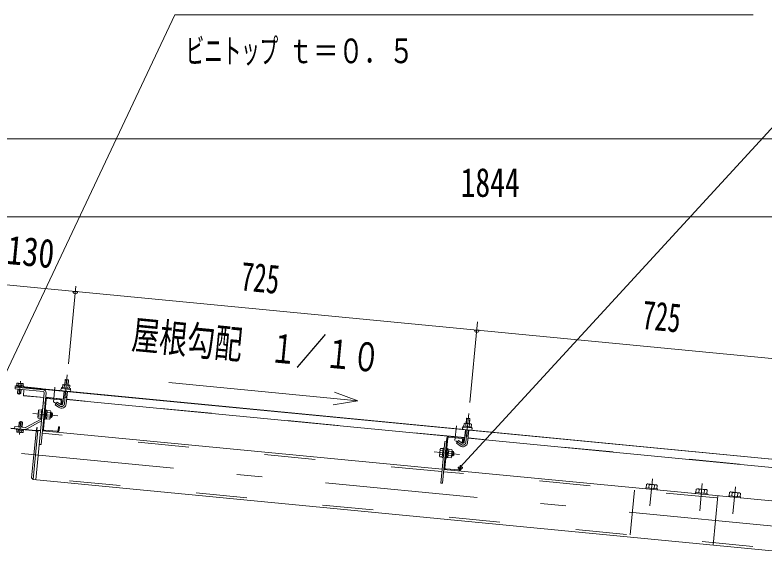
# Model space of a CAD drawing. Units: millimetres, scale not verified. Extents: x -31547 to 31550, y -14700 to 14700.
# Drawn here: x 14490 to 19209, y 8027 to 11466 of the extents above; entities that cross this region are included whole.
import ezdxf
from ezdxf.enums import TextEntityAlignment as Align

# ---------------------------------------------------------------- set-up
doc = ezdxf.new("R2010")
doc.units = ezdxf.units.MM
doc.header["$LTSCALE"] = 80
doc.linetypes.add('USER2', pattern=[10, 4, -6])
doc.linetypes.add('USER3', pattern=[24, 12, -5, 2, -5])
for name, color, linetype, lineweight in [('0-6_2-02BOLD', 7, 'Continuous', 18), ('0-7_2-12HIDDEN', 3, 'USER2', 18), ('0-8_2-22CENTER', 3, 'USER3', 18), ('0-9_2-42THIN', 4, 'Continuous', 18), ('0-A_2-52DIM', 3, 'Continuous', 18)]:
    doc.layers.add(name, color=color, linetype=linetype, lineweight=lineweight)
doc.styles.add('ＭＳ ゴシック', font='')
doc.styles.get('ＭＳ ゴシック').set_extended_font_data('MS Gothic')

msp = doc.modelspace()

# ---------------------------------------------------------------- linework, layer by layer
at = {"layer": '0-6_2-02BOLD'}
for p, q in [((14826.62, 9165.51), (14805.72, 9167.53)), ((19983.02, 8598.56), (14489.97, 9127.48)), ((14509.82, 9125.56), (14509.34, 9120.5)), ((14510.92, 9132.83), (14512.09, 9145.01)), ((14530.25, 9118.49), (14530.73, 9123.55)), ((14531.04, 9130.92), (14532.21, 9143.09)), ((14547.66, 9116.81), (14548.16, 9121.87)), ((14547.98, 9120.14), (19982.85, 8596.82)), ((14800.02, 9117.31), (14801.73, 9135.15)), ((14824.36, 9132.98), (14822.64, 9115.13)), ((14526.79, 9082.1), (14529.19, 9107.34)), ((14674.13, 9086.36), (14621.32, 8537.81)), ((14674.12, 9086.35), (14658.65, 8925.66)), ((14791.42, 9019.12), (14798.83, 9095.98)), ((14819.73, 9093.97), (14812.33, 9017.1)), ((14667.98, 9022.43), (14679.12, 9021.36)), ((14686.98, 9044.52), (14669, 8857.77)), ((14793.97, 9045.47), (14682.48, 9056.2)), ((14775.31, 9041.63), (14693.09, 9049.55)), ((14780.35, 9035.52), (14778.07, 9011.83)), ((14816.11, 9056.39), (14795.21, 9058.41)), ((17319.78, 8802.25), (14814.87, 9043.45)), ((14640.07, 8966.4), (14656.8, 8964.79)), ((14742.54, 9011.27), (14764.76, 8995.42)), ((14655.36, 8920.71), (14557.25, 8868.13)), ((14654.29, 8938.64), (14637.56, 8940.25)), ((14682.75, 8942.07), (14690.39, 8948.36)), ((14691.06, 8955.33), (14683.42, 8949.04)), ((14709.35, 8933.34), (14689.13, 8935.29)), ((14691.65, 8961.43), (14711.86, 8959.49)), ((14718.66, 8931.58), (14721.33, 8959.44)), ((14562.54, 8858.25), (14657.05, 8908.91)), ((17325.83, 8874.1), (17327.55, 8891.95)), ((17350.18, 8889.77), (17348.45, 8871.92)), ((14621.91, 8847.2), (14464.44, 8862.35)), ((14464.61, 8864.1), (14622.09, 8848.93)), ((14512.03, 8852.13), (14510.87, 8839.96)), ((14530.99, 8838.04), (14532.15, 8850.22)), ((14662.35, 8847.16), (17177.03, 8605.03)), ((14674.04, 8851.66), (14756.26, 8843.75)), ((17317.24, 8775.9), (17324.64, 8852.77)), ((17345.55, 8850.75), (17338.15, 8773.89)), ((17193.8, 8779.21), (17204.94, 8778.14)), ((17194.82, 8614.56), (17212.8, 8801.3)), ((17218.91, 8806.34), (17301.13, 8798.41)), ((17341.93, 8813.17), (17321.03, 8815.19)), ((19845.6, 8559.04), (17340.69, 8800.24)), ((17212.09, 8735.43), (17206.51, 8735.97)), ((17218.82, 8732.32), (17211.85, 8732.99)), ((17238.95, 8729.35), (17218.72, 8731.3)), ((17163.37, 8697.04), (17180.1, 8695.43)), ((17182.62, 8721.58), (17165.89, 8723.19)), ((17208.56, 8698.85), (17216.21, 8705.15)), ((17216.87, 8712.12), (17209.23, 8705.82)), ((17214.94, 8692.07), (17235.16, 8690.13)), ((17237.68, 8716.28), (17217.46, 8718.22)), ((17240.19, 8716.9), (17247.15, 8716.23)), ((17188.17, 8603.95), (19702.84, 8361.82)), ((17282.07, 8600.54), (17199.86, 8608.45)), ((18480.21, 8508.01), (18478.16, 8486.77)), ((18512.36, 8483.48), (18514.4, 8504.72)), ((18793.79, 8477.82), (18791.74, 8456.58)), ((18825.94, 8453.29), (18827.99, 8474.52)), ((19002.83, 8457.69), (19000.78, 8436.45)), ((19034.98, 8433.16), (19037.02, 8454.4)), ((18912.69, 8437.9), (18882.8, 8127.49))]:
    msp.add_line(p, q, dxfattribs=at)
for points in [[(14802.76, 9136.83), (14805.72, 9167.53), (14807.63, 9169.1), (14825.04, 9167.43), (14826.62, 9165.51), (14823.67, 9134.81)], [(14490.14, 9129.22), (14652.84, 9113.55), (14652.67, 9111.81)], [(14668.91, 9105.14), (14491.93, 9122.18), (14490.85, 9111.03), (14667.83, 9093.99)], [(14539.39, 9144.18), (14505.24, 9147.44), (14502.03, 9145.98), (14500.87, 9133.79)], [(14508.28, 9109.35), (14505.88, 9084.09), (14509.04, 9080.28), (14522.98, 9078.95), (14526.79, 9082.1), (14505.88, 9084.09)], [(14539.39, 9144.18), (14542.26, 9142.14), (14541.11, 9129.96)], [(14833.95, 9114.05), (14835.67, 9131.89), (14832.81, 9133.93), (14793.62, 9137.71), (14790.41, 9136.25), (14788.69, 9118.41)], [(14671.18, 9055.7), (14542.97, 9068.04), (14546.59, 9105.66)], [(14685.27, 9085.29), (14653.97, 8760.06), (14642.82, 8761.14)], [(14776.95, 9012.52), (14754.73, 9028.37), (14742.54, 9011.27)], [(14778.07, 9011.83), (14783.64, 9011.29), (14785.93, 9034.98)], [(14658.06, 8977.87), (14641.33, 8979.48), (14638.5, 8975.51), (14634.27, 8931.62), (14636.29, 8927.18), (14653.03, 8925.57)], [(14658.26, 8921.57), (14652.69, 8922.11), (14658.4, 8981.33), (14663.97, 8980.8)], [(14674.99, 8919.96), (14680.56, 8919.42), (14686.27, 8978.64), (14680.69, 8979.18)], [(14686.03, 8976.21), (14693, 8975.53), (14687.77, 8921.19), (14680.8, 8921.86)], [(14687.87, 8922.21), (14708.09, 8920.26), (14710.92, 8924.23), (14715.15, 8968.13), (14713.13, 8972.56), (14692.9, 8974.51)], [(14714.37, 8960.11), (14721.33, 8959.44), (14726.07, 8953.72), (14724.38, 8936.29), (14718.66, 8931.58), (14711.69, 8932.25)], [(17328.58, 8893.61), (17331.54, 8924.31), (17352.44, 8922.31), (17349.48, 8891.6)], [(17331.54, 8924.31), (17333.45, 8925.89), (17350.86, 8924.22), (17352.44, 8922.31)], [(14553.27, 8867.33), (14489.08, 8873.51), (14488, 8862.35), (14552.2, 8856.18)], [(14534.36, 8869.15), (14537.19, 8898.96), (14516.29, 8900.95), (14513.44, 8871.16)], [(14516.29, 8900.95), (14520.1, 8904.1), (14534.04, 8902.77), (14537.19, 8898.96)], [(14762.37, 8848.78), (14764.65, 8872.47), (14770.23, 8871.94), (14767.95, 8848.25)], [(17359.77, 8870.83), (17361.49, 8888.68), (17358.62, 8890.72), (17319.43, 8894.5), (17316.23, 8893.04), (17314.52, 8875.19)], [(14542.21, 8849.26), (14541.04, 8837.08), (14537.82, 8835.61), (14503.69, 8838.87), (14500.81, 8840.92), (14501.97, 8853.1)], [(14633.79, 8849.91), (14622.33, 8840.47), (14594.45, 8550.95), (14603.9, 8539.49), (19927.96, 8026.85)], [(14603.9, 8539.49), (14633.79, 8849.91), (14651.2, 8848.23)], [(14625.9, 8852.08), (14627.41, 8867.76), (14629.15, 8867.6), (14627.65, 8851.92)], [(17207.22, 8801.83), (17179.78, 8516.85), (17168.63, 8517.93), (17193.79, 8779.22)], [(17302.77, 8769.31), (17280.55, 8785.15), (17268.35, 8768.06), (17290.58, 8752.21)], [(17306.17, 8792.31), (17303.88, 8768.62), (17309.46, 8768.08), (17311.74, 8791.76)], [(17178.84, 8682.35), (17162.11, 8683.97), (17160.09, 8688.4), (17164.32, 8732.3), (17167.14, 8736.27), (17183.88, 8734.65)], [(17189.79, 8737.58), (17184.21, 8738.12), (17178.51, 8678.89), (17184.08, 8678.35)], [(17212.09, 8735.43), (17206.38, 8676.2), (17200.8, 8676.74)], [(17206.61, 8678.65), (17213.58, 8677.98), (17218.82, 8732.32)], [(17236.73, 8681.02), (17240.96, 8724.91), (17238.95, 8729.35)], [(17237.51, 8689.04), (17244.47, 8688.36), (17250.2, 8693.08), (17251.88, 8710.5), (17247.15, 8716.23), (17244.47, 8688.36)], [(17236.73, 8681.02), (17233.9, 8677.05), (17213.69, 8679)], [(17293.76, 8605.03), (17296.04, 8628.72), (17290.46, 8629.25), (17288.19, 8605.57)], [(18461.06, 8488.42), (18463.11, 8509.66), (18468.86, 8512.28), (18526.35, 8506.74), (18531.5, 8503.07), (18529.46, 8481.83)], [(18531.17, 8474.63), (18531.84, 8481.6), (18458.68, 8488.65), (18458.01, 8481.68)], [(18844.76, 8444.44), (18845.42, 8451.41), (18772.26, 8458.46), (18771.59, 8451.49)], [(18774.65, 8458.23), (18776.69, 8479.46), (18782.45, 8482.09), (18839.93, 8476.55), (18845.08, 8472.88), (18843.04, 8451.64)], [(18983.68, 8438.1), (18985.73, 8459.34), (18991.48, 8461.96), (19048.97, 8456.43), (19054.12, 8452.76), (19052.07, 8431.51)], [(19053.79, 8424.32), (19054.46, 8431.28), (18981.29, 8438.33), (18980.62, 8431.36)]]:
    msp.add_lwpolyline(points, dxfattribs=at)
for points in [[(14542.77, 9129.8), (14542.23, 9124.22), (14498.67, 9128.38), (14499.21, 9133.95)], [(14783.46, 9118.91), (14782.92, 9113.34), (14838.66, 9107.96), (14839.2, 9113.53)], [(17309.27, 8875.69), (17365.02, 8870.32), (17364.48, 8864.74), (17308.73, 8870.12)], [(14544.39, 8854.68), (14543.87, 8849.1), (14500.31, 8853.26), (14500.84, 8858.83)]]:
    msp.add_lwpolyline(points, close=True, dxfattribs=at)
for centre, radius, start, end in [((14506.46, 9139.18), 8.11, 46.00594, 84.55217), ((14519.49, 9116.16), 29.79, 64.72084, 104.38129), ((14536.62, 9136.3), 8.11, 84.55217, 123.0836), ((14785.73, 9106.03), 7, 84.4998, 264.4998), ((14795.27, 9127.44), 10.06, 50.11574, 110.11574), ((14809.6, 9098.38), 37.62, 66.91203, 102.08795), ((14829.22, 9124.17), 10.06, 58.88425, 118.88425), ((14834.51, 9101.33), 7, 264.50061, 84.50061), ((14667.16, 9087.02), 7, 354.49998, 84.49997), ((14667.16, 9087.02), 18.2, 354.49998, 84.49997), ((14692.55, 9043.98), 11.2, 84.4973, 174.4973), ((14692.55, 9043.98), 5.6, 84.4973, 174.4973), ((14782.28, 9019.99), 30.18, 234.5, 354.5), ((14774.78, 9036.05), 5.6, 354.5092, 84.50122), ((14774.78, 9036.05), 11.2, 354.50143, 84.50122), ((14782.28, 9019.99), 9.19, 234.5, 354.5), ((14672.82, 8950.06), 36.61, 153.47365, 195.52446), ((14648.29, 8972.21), 10.07, 174.49905, 215.22588), ((14644.52, 8932.98), 10.07, 133.77223, 174.49905), ((14652.38, 8926.27), 6.3, 298.20261, 313.75566), ((14701.12, 8927.53), 10.07, 354.49905, 35.22588), ((14676.59, 8949.69), 36.61, 333.47365, 15.52446), ((14704.9, 8966.76), 10.07, 313.77223, 354.49905), ((17321.09, 8884.22), 10.06, 50.11574, 110.11574), ((17335.43, 8855.17), 37.62, 66.91203, 102.08795), ((17355.03, 8880.96), 10.06, 58.88425, 118.88425), ((14506.45, 8846.75), 8.11, 264.55217, 303.0836), ((14523.59, 8866.89), 29.79, 244.72084, 284.38129), ((14536.61, 8843.87), 8.11, 226.00594, 264.55217), ((14553.94, 8874.3), 18.2, 264.49997, 298.1879), ((14553.94, 8874.3), 7, 264.49997, 298.18448), ((14622.42, 8852.42), 5.25, 264.49997, 354.49997), ((14622.42, 8852.42), 3.5, 264.49997, 354.49997), ((14674.57, 8857.23), 11.2, 174.4973, 264.48845), ((14674.57, 8857.23), 5.6, 174.4973, 264.48845), ((14756.79, 8849.32), 11.2, 264.49953, 354.50208), ((14756.79, 8849.32), 5.6, 264.49953, 354.5092), ((17311.55, 8862.82), 7, 84.4998, 264.4998), ((17360.32, 8858.12), 7, 264.50061, 84.50061), ((17218.37, 8800.76), 11.2, 84.4973, 174.4973), ((17218.37, 8800.76), 5.6, 84.4973, 174.4973), ((17300.59, 8792.84), 5.6, 354.5092, 84.50122), ((17300.59, 8792.84), 11.2, 354.50143, 84.50122), ((17174.11, 8728.99), 10.07, 174.49905, 215.22588), ((17308.1, 8776.78), 30.18, 234.5, 354.5), ((17308.1, 8776.78), 9.19, 234.5, 354.5), ((17170.33, 8689.77), 10.07, 133.77223, 174.49905), ((17198.64, 8706.84), 36.61, 153.47365, 195.52446), ((17202.4, 8706.48), 36.61, 333.47365, 15.52446), ((17226.95, 8684.32), 10.07, 354.49905, 35.22588), ((17230.72, 8723.55), 10.07, 313.77223, 354.49905), ((17200.39, 8614.02), 11.2, 174.4973, 264.48845), ((17200.39, 8614.02), 5.6, 174.4973, 264.48845), ((17282.61, 8606.11), 11.2, 264.49953, 354.50208), ((17282.61, 8606.11), 5.6, 264.49953, 354.5092), ((18470.69, 8498.8), 13.24, 44.06885, 84.5), ((18492.99, 8461.5), 48.23, 63.6357, 105.3643), ((18521.98, 8493.86), 13.24, 84.5, 124.92831), ((18784.28, 8468.61), 13.24, 44.06885, 84.5), ((18806.57, 8431.31), 48.23, 63.6357, 105.3643), ((18835.57, 8463.66), 13.24, 84.5, 124.92831), ((18993.31, 8448.48), 13.24, 44.06885, 84.5), ((19015.6, 8411.19), 48.23, 63.6357, 105.3643), ((19044.6, 8443.54), 13.24, 84.5, 124.92831)]:
    msp.add_arc(centre, radius, start, end, dxfattribs=at)
at = {"layer": '0-7_2-12HIDDEN'}
for p, q in [((14671.34, 9057.44), (14543.14, 9069.78)), ((14794.13, 9047.2), (14682.64, 9057.93)), ((17319.94, 8803.99), (14815.04, 9045.19)), ((17175.61, 8590.39), (14660.94, 8832.53)), ((19845.76, 8560.79), (17340.85, 8801.98)), ((19701.42, 8347.18), (17186.76, 8589.32)), ((19929.37, 8041.48), (14622.72, 8552.44)), ((18388.7, 8473.58), (18361.62, 8192.43))]:
    msp.add_line(p, q, dxfattribs=at)
at = {"layer": '0-8_2-22CENTER'}
for p, q in [((14515.59, 9075.79), (14523.74, 9160.43)), ((14819.25, 9198.43), (14801.88, 9018.11)), ((14732.52, 9028.17), (14741.44, 9120.84)), ((14770.86, 9003.97), (14737.37, 9027.84)), ((14601.55, 8956.92), (14760.06, 8941.64)), ((17327.69, 8774.89), (17345.06, 8955.22)), ((14527.49, 8907.27), (14519.34, 8822.63)), ((17258.34, 8784.95), (17267.26, 8877.63)), ((17263.19, 8784.63), (17296.67, 8760.76)), ((14531.74, 8703.08), (19942.91, 8182.06)), ((17285.88, 8698.43), (17127.36, 8713.71)), ((18500.96, 8544.35), (18484.52, 8373.64)), ((18798.1, 8343.44), (18814.55, 8514.16)), ((19023.58, 8494.03), (19007.14, 8323.32))]:
    msp.add_line(p, q, dxfattribs=at)
for centre in [(14782.28, 9019.99), (17308.1, 8776.78)]:
    msp.add_arc(centre, 19.69, 234.5, 354.5, dxfattribs=at)
at = {"layer": '0-9_2-42THIN'}
for p, q in [((14807.63, 9169.1), (14804.5, 9136.66)), ((14821.93, 9134.98), (14825.05, 9167.43)), ((14511.08, 9109.08), (14508.41, 9081.04)), ((14512.62, 9125.3), (14512.14, 9120.23)), ((14523.73, 9079.58), (14526.4, 9107.61)), ((14527.47, 9118.76), (14527.96, 9123.82)), ((14796.95, 9058.23), (14800.57, 9095.81)), ((14794.58, 9051.9), (14796.95, 9058.23)), ((14712.02, 8935.74), (14722.48, 8934.73)), ((14724.49, 8955.63), (14714.03, 8956.64)), ((17333.45, 8925.89), (17330.32, 8893.45)), ((17347.74, 8891.76), (17350.86, 8924.21)), ((14516.24, 8870.9), (14519.34, 8903.48)), ((14534.67, 8902.01), (14531.56, 8869.42)), ((17237.84, 8692.52), (17248.29, 8691.51)), ((17250.3, 8712.41), (17239.85, 8713.42))]:
    msp.add_line(p, q, dxfattribs=at)
for points in [[(14817.99, 9094.14), (14814.37, 9056.56), (14815.49, 9049.88)], [(17320.4, 8808.69), (17322.77, 8815.02), (17326.39, 8852.59)], [(17343.8, 8850.92), (17340.19, 8813.35), (17341.3, 8806.68)]]:
    msp.add_lwpolyline(points, dxfattribs=at)
at = {"layer": '0-A_2-52DIM'}
for p, q in [((19904.83, 11465.9), (17291.9, 8618.92)), ((28406.32, 10685.45), (14343.34, 10685.45)), ((14343.34, 10195.45), (28406.32, 10195.45)), ((14413.45, 9767.92), (19921.47, 9237.56)), ((14825.95, 9268.11), (14873.05, 9757.32)), ((14883.84, 9723.97), (14855.84, 9723.97)), ((17351.76, 9024.9), (17400.69, 9533.02)), ((17409.66, 9480.76), (17381.66, 9480.76)), ((16647.38, 9035.89), (15457.97, 9150.42)), ((17305.91, 8618.92), (17277.91, 8618.92))]:
    msp.add_line(p, q, dxfattribs=at)
for points in [[(14360.07, 9058.64), (15494.83, 11465.9), (19134.83, 11465.9)], [(16499.86, 9091.05), (16647.38, 9035.89), (16492.04, 9009.89)]]:
    msp.add_lwpolyline(points, dxfattribs=at)
for centre in [(14869.84, 9723.97), (17395.66, 9480.76), (17291.91, 8618.92)]:
    msp.add_arc(centre, 14, 180, 0, dxfattribs=at)

# ---------------------------------------------------------------- texts
at = {"layer": '0-A_2-52DIM', "color": 7, "style": 'ＭＳ ゴシック'}
for s, height, width, p in [('ビニトップ ', 155, 0.55, (15564.84, 11115.9)), ('ｔ＝０．５', 155, 0.75, (16207.82, 11115.9)), ('1844', 182.3, 0.75, (17293.76, 10265.45))]:
    msp.add_text(s, height=height, dxfattribs=dict(at, width=width)).set_placement(p, align=Align.BOTTOM_LEFT)
for s, rotation, width, p in [('130', 354.5, 0.8, (14426.96, 9844.34)), ('725', 354.5, 0.65, (15898.62, 9677.65)), ('725', 354.501, 0.65, (18424.43, 9434.44)), ('屋根勾配\u3000１／１０', 354.5, 0.7, (15213.63, 9309.87))]:
    msp.add_text(s, height=182.3, rotation=rotation, dxfattribs=dict(at, width=width)).set_placement(p, align=Align.BOTTOM_LEFT)

doc.saveas('drawing.dxf')
